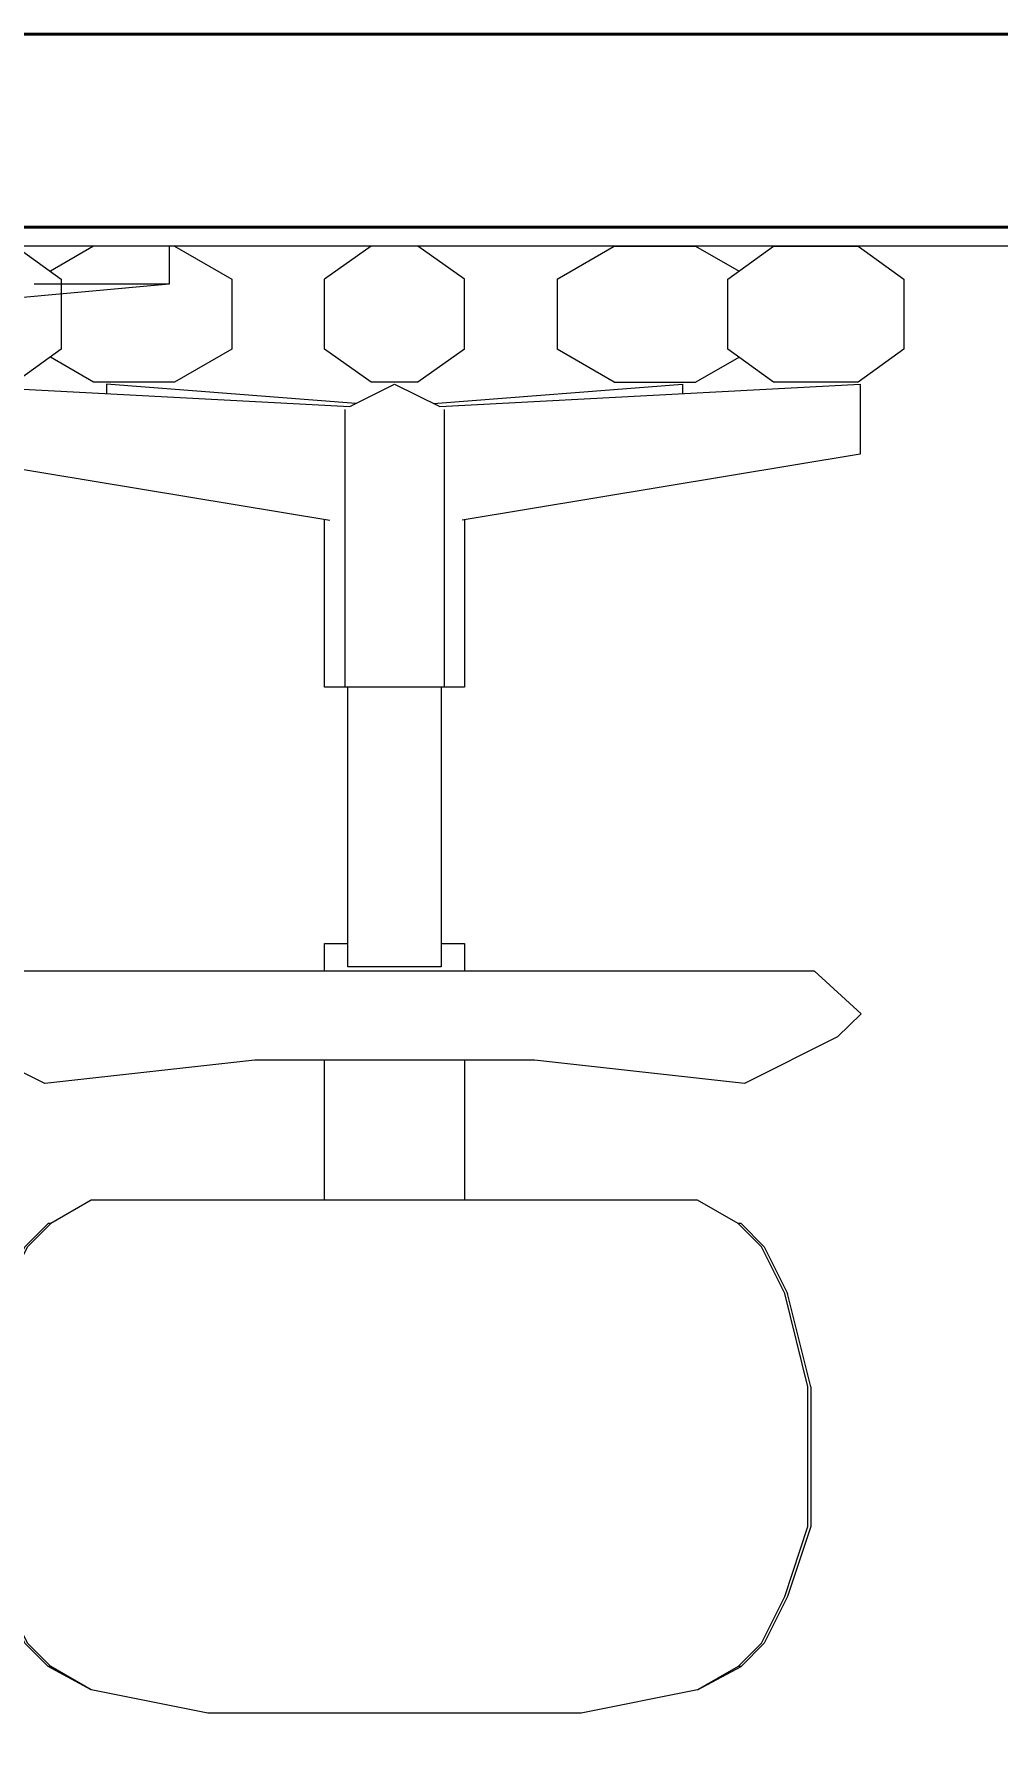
# Model space of a CAD drawing. Extents: x 65572 to 72871, y 30718 to 33858.
# Drawn here: x 66363.24 to 66388.22, y 30838.31 to 30882.55 of the extents above; entities that cross this region are included whole.
import ezdxf

# ---------------------------------------------------------------- set-up
doc = ezdxf.new("R2010")
doc.units = 0
doc.header["$LTSCALE"] = 0.5
doc.header["$MEASUREMENT"] = 0
doc.layers.get('0').update_dxf_attribs({"color": 20, "linetype": 'CONTINUOUS'})
doc.layers.get('DEFPOINTS').update_dxf_attribs({"linetype": 'CONTINUOUS', "lineweight": 5})
doc.layers.add('_KTI_CONTROL', color=7, linetype='CONTINUOUS')
for name, color, linetype, lineweight in [('Annotations', 40, 'CONTINUOUS', 5), ('Framing', 142, 'CONTINUOUS', 13), ('Layout', 154, 'CONTINUOUS', 5), ('Structure', 7, 'CONTINUOUS', 40)]:
    doc.layers.add(name, color=color, linetype=linetype, lineweight=lineweight)
doc.styles.get("Standard").update_dxf_attribs({"font": 'arial.ttf'})
doc.dimstyles.new('ARCH', dxfattribs={"dimscale": 96, "dimtxt": 0.0625, "dimasz": 0.0625, "dimexe": 0.04, "dimexo": 0.09375, "dimgap": 0.03125, "dimtad": 1, "dimdec": 0, "dimrnd": 0.0625, "dimzin": 3, "dimdsep": 46, "dimlunit": 4, "dimtxsty": 'Standard', "dimblk1": 'ARCHTICK', "dimblk2": 'ARCHTICK', "dimsah": 1, "dimcen": 0, "dimdle": 0.03125, "dimclrd": 256, "dimclre": 256, "dimclrt": 256, "dimazin": 0, "dimtfac": 1, "dimtdec": 0, "dimtmove": 2, "dimatfit": 3, "dimldrblk": 'OBLIQUE', "dimfxl": 0.3, "dimfxlon": 1, "dimfrac": 2, "dimarcsym": 0})

# ---------------------------------------------------------------- blocks, each defined once
blk = doc.blocks.new('_ArchTick')
at = {"const_width": 0.15}
blk.add_lwpolyline([(-0.5, -0.5), (0.5, 0.5)], dxfattribs=at)
blk = doc.blocks.new('*D32')
at = {"layer": 'Annotations', "lineweight": -2}
for p, q in [((66495.269, 30766.565), (66495.269, 30880.047)), ((66466.469, 30877.047), (66499.109, 30877.047)), ((66466.469, 30769.565), (66499.109, 30769.565))]:
    blk.add_line(p, q, dxfattribs=at)
at = {"layer": 'DEFPOINTS', "color": 0}
for p in [(66295.623, 30877.047), (66495.269, 30877.047), (66295.623, 30769.565)]:
    blk.add_point(p, dxfattribs=at)
at = {"layer": 'Annotations', "lineweight": -2, "xscale": 6, "yscale": 6, "zscale": 6}
for p, rotation in [((66495.269, 30877.047), 90), ((66495.269, 30769.565), 270)]:
    blk.add_blockref('_ArchTick', p, dxfattribs=dict(at, rotation=rotation))
at = {"layer": 'Annotations', "insert": (66501.332, 30823.306), "char_height": 6, "attachment_point": 5, "rotation": 270}
blk.add_mtext('9\'-0"', dxfattribs=at)
blk = doc.blocks.new('_Oblique')
at = {"lineweight": -2}
blk.add_line((-0.5, -0.5), (0.5, 0.5), dxfattribs=at)
blk = doc.blocks.new('12fstg01')
at = {"color": 0, "linetype": 'ByBlock'}
for p, q in [((-0.1651, 0.78624), (-0.10158, 0.79897)), ((-0.10158, 0.79897), (0.10158, 0.79897)), ((0.10158, 0.79897), (0.1651, 0.78624)), ((-0.1651, 0.78624), (-0.18876, 0.7736)), ((-0.1871, 0.7736), (-0.1651, 0.78624)), ((0.1651, 0.78624), (0.1871, 0.7736)), ((0.1651, 0.78624), (0.18862, 0.7736)), ((-0.20136, 0.76086), (-0.18876, 0.7736)), ((-0.1871, 0.7736), (-0.19983, 0.76086)), ((-0.18876, 0.7736), (-0.1871, 0.7736)), ((0.1871, 0.7736), (0.18862, 0.7736)), ((0.1871, 0.7736), (0.19983, 0.76086)), ((0.18862, 0.7736), (0.20136, 0.76086)), ((-0.21409, 0.73549), (-0.20136, 0.76086)), ((-0.19983, 0.76086), (-0.21257, 0.73549)), ((0.19983, 0.76086), (0.21243, 0.73549)), ((0.21409, 0.73549), (0.20136, 0.76086)), ((-0.22682, 0.69739), (-0.21409, 0.73549)), ((-0.21257, 0.73549), (-0.22516, 0.69739)), ((0.21243, 0.73549), (0.22516, 0.69739)), ((0.22682, 0.69739), (0.21409, 0.73549)), ((-0.22682, 0.62118), (-0.22682, 0.69739)), ((-0.22516, 0.69739), (-0.22516, 0.62118)), ((0.22516, 0.69739), (0.22516, 0.62118)), ((0.22682, 0.62118), (0.22682, 0.69739)), ((-0.22682, 0.62118), (-0.21409, 0.57035)), ((-0.22516, 0.62118), (-0.21257, 0.57035)), ((0.22516, 0.62118), (0.21243, 0.57035)), ((0.21409, 0.57035), (0.22682, 0.62118)), ((-0.20136, 0.54498), (-0.21409, 0.57035)), ((-0.21257, 0.57035), (-0.19983, 0.54498)), ((0.21243, 0.57035), (0.19983, 0.54498)), ((0.20136, 0.54498), (0.21409, 0.57035)), ((-0.20136, 0.54498), (-0.18876, 0.53225)), ((-0.19983, 0.54498), (-0.1871, 0.53225)), ((0.19983, 0.54498), (0.1871, 0.53225)), ((0.18862, 0.53225), (0.20136, 0.54498)), ((-0.18876, 0.53225), (-0.1871, 0.53225)), ((-0.1871, 0.53225), (-0.1651, 0.51961)), ((0.1651, 0.51961), (0.1871, 0.53225)), ((0.1871, 0.53225), (0.18862, 0.53225)), ((-0.1651, 0.51961), (0.1651, 0.51961)), ((-0.03806, 0.4434), (-0.03806, 0.51961)), ((0.03806, 0.51961), (0.03806, 0.4434)), ((-0.24135, 0.43067), (-0.19056, 0.45604)), ((-0.19056, 0.45604), (-0.07625, 0.4434)), ((0.07611, 0.4434), (0.19042, 0.45604)), ((0.19042, 0.45604), (0.24135, 0.43067)), ((-0.07625, 0.4434), (0.07611, 0.4434)), ((-0.25408, 0.41812), (-0.24135, 0.43067)), ((0.24135, 0.43067), (0.25394, 0.41812)), ((-0.22862, 0.39469), (-0.25408, 0.41812)), ((0.25394, 0.41812), (0.22862, 0.39469)), ((0.22862, 0.39469), (-0.22862, 0.39469)), ((-0.03806, 0.37983), (-0.03806, 0.39469)), ((-0.02546, 0.24015), (-0.02546, 0.39256)), ((-0.02546, 0.39256), (0.02533, 0.39256)), ((0.02533, 0.39256), (0.02533, 0.24015)), ((0.03806, 0.39469), (0.03806, 0.37983)), ((-0.02546, 0.37983), (-0.03806, 0.37983)), ((0.03806, 0.37983), (0.02533, 0.37983)), ((-0.03806, 0.24015), (0.03806, 0.24015)), ((-0.03806, 0.149), (-0.03806, 0.24015)), ((-0.02699, 0.08885), (-0.02699, 0.24015)), ((0.02699, 0.08885), (0.02699, 0.24015)), ((0.03806, 0.24015), (0.03806, 0.14891)), ((-0.25367, 0.1132), (-0.03681, 0.14918)), ((0.03515, 0.14937), (0.25367, 0.1132)), ((-0.25367, 0.0751), (-0.25367, 0.1132)), ((0.25367, 0.1132), (0.25367, 0.0751)), ((-0.02463, 0.08728), (-0.25367, 0.0751)), ((-0.02131, 0.08562), (-0.1568, 0.0751)), ((0, 0.0751), (-0.02463, 0.08728)), ((0.02436, 0.08728), (0, 0.0751)), ((0.02104, 0.08562), (0.1568, 0.0751)), ((0.25367, 0.0751), (0.02436, 0.08728)), ((-0.1568, 0.0751), (-0.1568, 0.08017)), ((0.1568, 0.0751), (0.1568, 0.08017)), ((-0.27747, 0.056), (-0.25256, 0.07399)), ((-0.25256, 0.07399), (-0.20648, 0.07399)), ((-0.20648, 0.07399), (-0.18157, 0.056)), ((-0.16399, 0.07399), (-0.18766, 0.06034)), ((-0.11971, 0.07399), (-0.16399, 0.07399)), ((-0.11971, 0.07399), (-0.08857, 0.056)), ((-0.03806, 0.056), (-0.01273, 0.07399)), ((-0.01273, 0.07399), (0.01273, 0.07399)), ((0.01273, 0.07399), (0.03806, 0.056)), ((0.08857, 0.056), (0.11971, 0.07399)), ((0.11971, 0.07399), (0.16399, 0.07399)), ((0.16399, 0.07399), (0.18738, 0.06034)), ((0.18143, 0.056), (0.20634, 0.07399)), ((0.20634, 0.07399), (0.25256, 0.07399)), ((0.25256, 0.07399), (0.27747, 0.056)), ((-0.27747, 0.0179), (-0.27747, 0.056)), ((-0.18157, 0.056), (-0.18157, 0.0179)), ((-0.08857, 0.0179), (-0.08857, 0.056)), ((-0.03806, 0.056), (-0.03806, 0.0179)), ((0.03806, 0.056), (0.03806, 0.0179)), ((0.08857, 0.0179), (0.08857, 0.056)), ((0.18143, 0.0179), (0.18143, 0.056)), ((0.27747, 0.0179), (0.27747, 0.056)), ((-0.25256, 0), (-0.27747, 0.0179)), ((-0.18157, 0.0179), (-0.20648, 0)), ((-0.16399, 0), (-0.18766, 0.01356)), ((-0.08857, 0.0179), (-0.11971, 0)), ((-0.03806, 0.0179), (-0.01273, 0)), ((0.01273, 0), (0.03806, 0.0179)), ((0.11971, 0), (0.08857, 0.0179)), ((0.16399, 0), (0.18738, 0.01347)), ((0.20634, 0), (0.18143, 0.0179)), ((0.25256, 0), (0.27747, 0.0179)), ((-0.20648, 0), (-0.25256, 0)), ((-0.11971, 0), (-0.16399, 0)), ((-0.01273, 0), (0.01273, 0)), ((0.11971, 0), (0.16399, 0)), ((0.25256, 0), (0.20634, 0))]:
    blk.add_line(p, q, dxfattribs=at)
at = {"layer": '_KTI_CONTROL'}
blk.add_polyline3d([(0, 0, 0), (0, 0, 0)], dxfattribs=at)
blk.add_polyline3d([(0, 0, 0), (0, 0, 0)], dxfattribs=at)

msp = doc.modelspace()

# ---------------------------------------------------------------- linework, layer by layer
at = {"layer": 'Framing'}
msp.add_line((66520.622504, 30877.046502), (65921.199345, 30877.046502), dxfattribs=at)
at = {"layer": 'Layout', "linetype": 'ByBlock'}
for p, q in [((66366.735535, 30877.046502), (66366.735535, 30876.064768)), ((66366.735535, 30876.064768), (66355.735481, 30875.064763))]:
    msp.add_line(p, q, dxfattribs=at)
at = {"layer": 'Layout', "linetype": 'ByBlock', "flags": 128}
msp.add_lwpolyline([(66366.735535, 30876.064768), (66366.734844, 30876.064768), (66366.734154, 30876.064768), (66366.733463, 30876.064768), (66366.732772, 30876.064768), (66366.732081, 30876.064768), (66366.73139, 30876.064768), (66366.730699, 30876.064768), (66366.730008, 30876.064768), (66366.729318, 30876.064768), (66366.728627, 30876.064768), (66366.727936, 30876.064768), (66366.727245, 30876.064768), (66366.726554, 30876.064768), (66366.725863, 30876.064768), (66366.725173, 30876.064768), (66366.724482, 30876.064768), (66366.723791, 30876.064768), (66366.7231, 30876.064768), (66366.722409, 30876.064768), (66366.721718, 30876.064768), (66366.721027, 30876.064768), (66366.720337, 30876.064768), (66366.719646, 30876.064768), (66366.718955, 30876.064768), (66366.718264, 30876.064768), (66366.717573, 30876.064768), (66366.716882, 30876.064768), (66366.716191, 30876.064768), (66366.715501, 30876.064768), (66366.71481, 30876.064768), (66366.714119, 30876.064768), (66366.713428, 30876.064768), (66366.712737, 30876.064768), (66366.712046, 30876.064768), (66366.711355, 30876.064768), (66366.710665, 30876.064768), (66366.709974, 30876.064768), (66366.709283, 30876.064768), (66366.708592, 30876.064768), (66366.707901, 30876.064768), (66366.70721, 30876.064768), (66366.706519, 30876.064768), (66366.705829, 30876.064768), (66366.705138, 30876.064768), (66366.704447, 30876.064768), (66366.703756, 30876.064768), (66366.703065, 30876.064768), (66366.702374, 30876.064768), (66366.701683, 30876.064768), (66366.700993, 30876.064768), (66366.700302, 30876.064768), (66366.699611, 30876.064768), (66366.69892, 30876.064768), (66366.698229, 30876.064768), (66366.697538, 30876.064768), (66366.696848, 30876.064768), (66366.696157, 30876.064768), (66366.695466, 30876.064768), (66366.694775, 30876.064768), (66366.694084, 30876.064768), (66366.693393, 30876.064768), (66366.692702, 30876.064768), (66366.692012, 30876.064768), (66366.691321, 30876.064768), (66366.69063, 30876.064768), (66366.689939, 30876.064768), (66366.689248, 30876.064768), (66366.688557, 30876.064768), (66366.687866, 30876.064768), (66366.687176, 30876.064768), (66366.686485, 30876.064768), (66366.685794, 30876.064768), (66366.685103, 30876.064768), (66366.684412, 30876.064768), (66366.683721, 30876.064768), (66366.68303, 30876.064768), (66366.68234, 30876.064768), (66366.681649, 30876.064768), (66366.680958, 30876.064768), (66366.680267, 30876.064768), (66366.679576, 30876.064768), (66366.678885, 30876.064768), (66366.678194, 30876.064768), (66366.677504, 30876.064768), (66366.676813, 30876.064768), (66366.676122, 30876.064768), (66366.675431, 30876.064768), (66366.67474, 30876.064768), (66366.674049, 30876.064768), (66366.673359, 30876.064768), (66366.672668, 30876.064768), (66366.671977, 30876.064768), (66366.671286, 30876.064768), (66366.670595, 30876.064768), (66366.669904, 30876.064768), (66366.669213, 30876.064768), (66366.668523, 30876.064768), (66366.667832, 30876.064768), (66366.667141, 30876.064768), (66366.66645, 30876.064768), (66366.665759, 30876.064768), (66366.665068, 30876.064768), (66366.664377, 30876.064768), (66366.663687, 30876.064768), (66366.662996, 30876.064768), (66366.662305, 30876.064768), (66366.661614, 30876.064768), (66366.660923, 30876.064768), (66366.660232, 30876.064768), (66366.659541, 30876.064768), (66366.658851, 30876.064768), (66366.65816, 30876.064768), (66366.657469, 30876.064768), (66366.656778, 30876.064768), (66366.656087, 30876.064768), (66366.655396, 30876.064768), (66366.654705, 30876.064768), (66366.654015, 30876.064768), (66366.653324, 30876.064768), (66366.652633, 30876.064768), (66366.651942, 30876.064768), (66366.651251, 30876.064768), (66366.65056, 30876.064768), (66366.64987, 30876.064768), (66366.649179, 30876.064768), (66366.648488, 30876.064768), (66366.647797, 30876.064768), (66366.647106, 30876.064768), (66366.646415, 30876.064768), (66366.645724, 30876.064768), (66366.645034, 30876.064768), (66366.644343, 30876.064768), (66366.643652, 30876.064768), (66366.642961, 30876.064768), (66366.64227, 30876.064768), (66366.641579, 30876.064768), (66366.640888, 30876.064768), (66366.640198, 30876.064768), (66366.639507, 30876.064768), (66366.638816, 30876.064768), (66366.638125, 30876.064768), (66366.637434, 30876.064768), (66366.636743, 30876.064768), (66366.636052, 30876.064768), (66366.635362, 30876.064768), (66366.634671, 30876.064768), (66366.63398, 30876.064768), (66366.633289, 30876.064768), (66366.632598, 30876.064768), (66366.631907, 30876.064768), (66366.631216, 30876.064768), (66366.630526, 30876.064768), (66366.629835, 30876.064768), (66366.629144, 30876.064768), (66366.628453, 30876.064768), (66366.627762, 30876.064768), (66366.627071, 30876.064768), (66366.626381, 30876.064768), (66366.62569, 30876.064768), (66366.624999, 30876.064768), (66366.624308, 30876.064768), (66366.623617, 30876.064768), (66366.622926, 30876.064768), (66366.622235, 30876.064768), (66366.621545, 30876.064768), (66366.620854, 30876.064768), (66366.620163, 30876.064768), (66366.619472, 30876.064768), (66366.618781, 30876.064768), (66366.61809, 30876.064768), (66366.617399, 30876.064768), (66366.616709, 30876.064768), (66366.616018, 30876.064768), (66366.615327, 30876.064768), (66366.614636, 30876.064768), (66366.613945, 30876.064768), (66366.613254, 30876.064768), (66366.612563, 30876.064768), (66366.611873, 30876.064768), (66366.611182, 30876.064768), (66366.610491, 30876.064768), (66366.6098, 30876.064768), (66366.609109, 30876.064768), (66366.608418, 30876.064768), (66366.607727, 30876.064768), (66366.607037, 30876.064768), (66366.606346, 30876.064768), (66366.605655, 30876.064768), (66366.604964, 30876.064768), (66366.604273, 30876.064768), (66366.603582, 30876.064768), (66366.602892, 30876.064768), (66366.602201, 30876.064768), (66366.60151, 30876.064768), (66366.600819, 30876.064768), (66366.600128, 30876.064768), (66366.599437, 30876.064768), (66366.598746, 30876.064768), (66366.598056, 30876.064768), (66366.597365, 30876.064768), (66366.596674, 30876.064768), (66366.595983, 30876.064768), (66366.595292, 30876.064768), (66366.594601, 30876.064768), (66366.59391, 30876.064768), (66366.59322, 30876.064768), (66366.592529, 30876.064768), (66366.591838, 30876.064768), (66366.591147, 30876.064768), (66366.590456, 30876.064768), (66366.589765, 30876.064768), (66366.589074, 30876.064768), (66366.588384, 30876.064768), (66366.587693, 30876.064768), (66366.587002, 30876.064768), (66366.586311, 30876.064768), (66366.58562, 30876.064768), (66366.584929, 30876.064768), (66366.584238, 30876.064768), (66366.583548, 30876.064768), (66366.582857, 30876.064768), (66366.582166, 30876.064768), (66366.581475, 30876.064768), (66366.580784, 30876.064768), (66366.580093, 30876.064768), (66366.579402, 30876.064768), (66366.578712, 30876.064768), (66366.578021, 30876.064768), (66366.57733, 30876.064768), (66366.576639, 30876.064768), (66366.575948, 30876.064768), (66366.575257, 30876.064768), (66366.574567, 30876.064768), (66366.573876, 30876.064768), (66366.573185, 30876.064768), (66366.572494, 30876.064768), (66366.571803, 30876.064768), (66366.571112, 30876.064768), (66366.570421, 30876.064768), (66366.569731, 30876.064768), (66366.56904, 30876.064768), (66366.568349, 30876.064768), (66366.567658, 30876.064768), (66366.566967, 30876.064768), (66366.566276, 30876.064768), (66366.565585, 30876.064768), (66366.564895, 30876.064768), (66366.564204, 30876.064768), (66366.563513, 30876.064768), (66366.562822, 30876.064768), (66366.562131, 30876.064768), (66366.56144, 30876.064768), (66366.560749, 30876.064768), (66366.560059, 30876.064768), (66366.559368, 30876.064768), (66366.558677, 30876.064768), (66366.557986, 30876.064768), (66366.557295, 30876.064768), (66366.556604, 30876.064768), (66366.555913, 30876.064768), (66366.555223, 30876.064768), (66366.554532, 30876.064768), (66366.553841, 30876.064768), (66366.55315, 30876.064768), (66366.552459, 30876.064768), (66366.551768, 30876.064768), (66366.551078, 30876.064768), (66366.550387, 30876.064768), (66366.549696, 30876.064768), (66366.549005, 30876.064768), (66366.548314, 30876.064768), (66366.547623, 30876.064768), (66366.546932, 30876.064768), (66366.546242, 30876.064768), (66366.545551, 30876.064768), (66366.54486, 30876.064768), (66366.544169, 30876.064768), (66366.543478, 30876.064768), (66366.542787, 30876.064768), (66366.542096, 30876.064768), (66366.541406, 30876.064768), (66366.540715, 30876.064768), (66366.540024, 30876.064768), (66366.539333, 30876.064768), (66366.538642, 30876.064768), (66366.537951, 30876.064768), (66366.53726, 30876.064768), (66366.53657, 30876.064768), (66366.535879, 30876.064768), (66366.535188, 30876.064768), (66366.534497, 30876.064768), (66366.533806, 30876.064768), (66366.533115, 30876.064768), (66366.532424, 30876.064768), (66366.531734, 30876.064768), (66366.531043, 30876.064768), (66366.530352, 30876.064768), (66366.529661, 30876.064768), (66366.52897, 30876.064768), (66366.528279, 30876.064768), (66366.527589, 30876.064768), (66366.526898, 30876.064768), (66366.526207, 30876.064768), (66366.525516, 30876.064768), (66366.524825, 30876.064768), (66366.524134, 30876.064768), (66366.523443, 30876.064768), (66366.522753, 30876.064768), (66366.522062, 30876.064768), (66366.521371, 30876.064768), (66366.52068, 30876.064768), (66366.519989, 30876.064768), (66366.519298, 30876.064768), (66366.518607, 30876.064768), (66366.517917, 30876.064768), (66366.517226, 30876.064768), (66366.516535, 30876.064768), (66366.515844, 30876.064768), (66366.515153, 30876.064768), (66366.514462, 30876.064768), (66366.513771, 30876.064768), (66366.513081, 30876.064768), (66366.51239, 30876.064768), (66366.511699, 30876.064768), (66366.511008, 30876.064768), (66366.510317, 30876.064768), (66366.509626, 30876.064768), (66366.508935, 30876.064768), (66366.508245, 30876.064768), (66366.507554, 30876.064768), (66366.506863, 30876.064768), (66366.506172, 30876.064768), (66366.505481, 30876.064768), (66366.50479, 30876.064768), (66366.5041, 30876.064768), (66366.503409, 30876.064768), (66366.502718, 30876.064768), (66366.502027, 30876.064768), (66366.501336, 30876.064768), (66366.500645, 30876.064768), (66366.499954, 30876.064768), (66366.499264, 30876.064768), (66366.498573, 30876.064768), (66366.497882, 30876.064768), (66366.497191, 30876.064768), (66366.4965, 30876.064768), (66366.495809, 30876.064768), (66366.495118, 30876.064768), (66366.494428, 30876.064768), (66366.493737, 30876.064768), (66366.493046, 30876.064768), (66366.492355, 30876.064768), (66366.491664, 30876.064768), (66366.490973, 30876.064768), (66366.490282, 30876.064768), (66366.489592, 30876.064768), (66366.488901, 30876.064768), (66366.48821, 30876.064768), (66366.487519, 30876.064768), (66366.486828, 30876.064768), (66366.486137, 30876.064768), (66366.485446, 30876.064768), (66366.484756, 30876.064768), (66366.484065, 30876.064768), (66366.483374, 30876.064768), (66366.482683, 30876.064768), (66366.481992, 30876.064768), (66366.481301, 30876.064768), (66366.48061, 30876.064768), (66366.47992, 30876.064768), (66366.479229, 30876.064768), (66366.478538, 30876.064768), (66366.477847, 30876.064768), (66366.477156, 30876.064768), (66366.476465, 30876.064768), (66366.475775, 30876.064768), (66366.475084, 30876.064768), (66366.474393, 30876.064768), (66366.473702, 30876.064768), (66366.473011, 30876.064768), (66366.47232, 30876.064768), (66366.471629, 30876.064768), (66366.470939, 30876.064768), (66366.470248, 30876.064768), (66366.469557, 30876.064768), (66366.468866, 30876.064768), (66366.468175, 30876.064768), (66366.467484, 30876.064768), (66366.466793, 30876.064768), (66366.466103, 30876.064768), (66366.465412, 30876.064768), (66366.464721, 30876.064768), (66366.46403, 30876.064768), (66366.463339, 30876.064768), (66366.462648, 30876.064768), (66366.461957, 30876.064768), (66366.461267, 30876.064768), (66366.460576, 30876.064768), (66366.459885, 30876.064768), (66366.459194, 30876.064768), (66366.458503, 30876.064768), (66366.457812, 30876.064768), (66366.457121, 30876.064768), (66366.456431, 30876.064768), (66366.45574, 30876.064768), (66366.455049, 30876.064768), (66366.454358, 30876.064768), (66366.453667, 30876.064768), (66366.452976, 30876.064768), (66366.452286, 30876.064768), (66366.451595, 30876.064768), (66366.450904, 30876.064768), (66366.450213, 30876.064768), (66366.449522, 30876.064768), (66366.448831, 30876.064768), (66366.44814, 30876.064768), (66366.44745, 30876.064768), (66366.446759, 30876.064768), (66366.446068, 30876.064768), (66366.445377, 30876.064768), (66366.444686, 30876.064768), (66366.443995, 30876.064768), (66366.443304, 30876.064768), (66366.442614, 30876.064768), (66366.441923, 30876.064768), (66366.441232, 30876.064768), (66366.440541, 30876.064768), (66366.43985, 30876.064768), (66366.439159, 30876.064768), (66366.438468, 30876.064768), (66366.437778, 30876.064768), (66366.437087, 30876.064768), (66366.436396, 30876.064768), (66366.435705, 30876.064768), (66366.435014, 30876.064768), (66366.43365, 30876.064768), (66366.431612, 30876.064768), (66366.429574, 30876.064768), (66366.427536, 30876.064768), (66366.425498, 30876.064768), (66366.42346, 30876.064768), (66366.421422, 30876.064768), (66366.419384, 30876.064768), (66366.417346, 30876.064768), (66366.415309, 30876.064768), (66366.413271, 30876.064768), (66366.411233, 30876.064768), (66366.409195, 30876.064768), (66366.407157, 30876.064768), (66366.405119, 30876.064768), (66366.403081, 30876.064768), (66366.401043, 30876.064768), (66366.399005, 30876.064768), (66366.396967, 30876.064768), (66366.394929, 30876.064768), (66366.392891, 30876.064768), (66366.390854, 30876.064768), (66366.388816, 30876.064768), (66366.386778, 30876.064768), (66366.38474, 30876.064768), (66366.382702, 30876.064768), (66366.380664, 30876.064768), (66366.378626, 30876.064768), (66366.376588, 30876.064768), (66366.37455, 30876.064768), (66366.372512, 30876.064768), (66366.370474, 30876.064768), (66366.368436, 30876.064768), (66366.366399, 30876.064768), (66366.364361, 30876.064768), (66366.362323, 30876.064768), (66366.360285, 30876.064768), (66366.358247, 30876.064768), (66366.356209, 30876.064768), (66366.354171, 30876.064768), (66366.352133, 30876.064768), (66366.350095, 30876.064768), (66366.348057, 30876.064768), (66366.346019, 30876.064768), (66366.343981, 30876.064768), (66366.341944, 30876.064768), (66366.339906, 30876.064768), (66366.337868, 30876.064768), (66366.33583, 30876.064768), (66366.333792, 30876.064768), (66366.331754, 30876.064768), (66366.329716, 30876.064768), (66366.327678, 30876.064768), (66366.32564, 30876.064768), (66366.323602, 30876.064768), (66366.321564, 30876.064768), (66366.319526, 30876.064768), (66366.317489, 30876.064768), (66366.315451, 30876.064768), (66366.313413, 30876.064768), (66366.311375, 30876.064768), (66366.309337, 30876.064768), (66366.307299, 30876.064768), (66366.305261, 30876.064768), (66366.303223, 30876.064768), (66366.301185, 30876.064768), (66366.299147, 30876.064768), (66366.297109, 30876.064768), (66366.295071, 30876.064768), (66366.293034, 30876.064768), (66366.290996, 30876.064768), (66366.288958, 30876.064768), (66366.28692, 30876.064768), (66366.284882, 30876.064768), (66366.282844, 30876.064768), (66366.280806, 30876.064768), (66366.278768, 30876.064768), (66366.27673, 30876.064768), (66366.274692, 30876.064768), (66366.272654, 30876.064768), (66366.270616, 30876.064768), (66366.268579, 30876.064768), (66366.266541, 30876.064768), (66366.264503, 30876.064768), (66366.262465, 30876.064768), (66366.260427, 30876.064768), (66366.258389, 30876.064768), (66366.256351, 30876.064768), (66366.254313, 30876.064768), (66366.252275, 30876.064768), (66366.250237, 30876.064768), (66366.248199, 30876.064768), (66366.246161, 30876.064768), (66366.244124, 30876.064768), (66366.242086, 30876.064768), (66366.240048, 30876.064768), (66366.23801, 30876.064768), (66366.235972, 30876.064768), (66366.233934, 30876.064768), (66366.231896, 30876.064768), (66366.229858, 30876.064768), (66366.22782, 30876.064768), (66366.225782, 30876.064768), (66366.223744, 30876.064768), (66366.221706, 30876.064768), (66366.219669, 30876.064768), (66366.217631, 30876.064768), (66366.215593, 30876.064768), (66366.213555, 30876.064768), (66366.211517, 30876.064768), (66366.209479, 30876.064768), (66366.207441, 30876.064768), (66366.205403, 30876.064768), (66366.203365, 30876.064768), (66366.201327, 30876.064768), (66366.199289, 30876.064768), (66366.197251, 30876.064768), (66366.195214, 30876.064768), (66366.193176, 30876.064768), (66366.191138, 30876.064768), (66366.1891, 30876.064768), (66366.187062, 30876.064768), (66366.185024, 30876.064768), (66366.182986, 30876.064768), (66366.180948, 30876.064768), (66366.17891, 30876.064768), (66366.176872, 30876.064768), (66366.174834, 30876.064768), (66366.172796, 30876.064768), (66366.170759, 30876.064768), (66366.168721, 30876.064768), (66366.166683, 30876.064768), (66366.164645, 30876.064768), (66366.162607, 30876.064768), (66366.160569, 30876.064768), (66366.158531, 30876.064768), (66366.156493, 30876.064768), (66366.154455, 30876.064768), (66366.152417, 30876.064768), (66366.150379, 30876.064768), (66366.148341, 30876.064768), (66366.146304, 30876.064768), (66366.144266, 30876.064768), (66366.142228, 30876.064768), (66366.14019, 30876.064768), (66366.138152, 30876.064768), (66366.136114, 30876.064768), (66366.134076, 30876.064768), (66366.132038, 30876.064768), (66366.13, 30876.064768), (66366.127962, 30876.064768), (66366.125924, 30876.064768), (66366.123886, 30876.064768), (66366.121848, 30876.064768), (66366.119811, 30876.064768), (66366.117773, 30876.064768), (66366.115735, 30876.064768), (66366.113697, 30876.064768), (66366.111659, 30876.064768), (66366.109621, 30876.064768), (66366.107583, 30876.064768), (66366.105545, 30876.064768), (66366.103507, 30876.064768), (66366.101469, 30876.064768), (66366.099431, 30876.064768), (66366.097393, 30876.064768), (66366.095356, 30876.064768), (66366.093318, 30876.064768), (66366.09128, 30876.064768), (66366.089242, 30876.064768), (66366.087204, 30876.064768), (66366.085166, 30876.064768), (66366.083128, 30876.064768), (66366.08109, 30876.064768), (66366.079052, 30876.064768), (66366.077014, 30876.064768), (66366.074976, 30876.064768), (66366.072938, 30876.064768), (66366.070901, 30876.064768), (66366.068863, 30876.064768), (66366.066825, 30876.064768), (66366.064787, 30876.064768), (66366.062749, 30876.064768), (66366.060711, 30876.064768), (66366.058673, 30876.064768), (66366.056635, 30876.064768), (66366.054597, 30876.064768), (66366.052559, 30876.064768), (66366.050521, 30876.064768), (66366.048483, 30876.064768), (66366.046446, 30876.064768), (66366.044408, 30876.064768), (66366.04237, 30876.064768), (66366.040332, 30876.064768), (66366.038294, 30876.064768), (66366.036256, 30876.064768), (66366.034218, 30876.064768), (66366.03218, 30876.064768), (66366.030142, 30876.064768), (66366.028104, 30876.064768), (66366.026066, 30876.064768), (66366.024028, 30876.064768), (66366.021991, 30876.064768), (66366.019953, 30876.064768), (66366.017915, 30876.064768), (66366.015877, 30876.064768), (66366.013839, 30876.064768), (66366.011801, 30876.064768), (66366.009763, 30876.064768), (66366.007725, 30876.064768), (66366.005687, 30876.064768), (66366.003649, 30876.064768), (66366.001611, 30876.064768), (66365.999573, 30876.064768), (66365.997536, 30876.064768), (66365.995498, 30876.064768), (66365.99346, 30876.064768), (66365.991422, 30876.064768), (66365.989384, 30876.064768), (66365.987346, 30876.064768), (66365.985308, 30876.064768), (66365.98327, 30876.064768), (66365.981232, 30876.064768), (66365.979194, 30876.064768), (66365.977156, 30876.064768), (66365.975118, 30876.064768), (66365.973081, 30876.064768), (66365.971043, 30876.064768), (66365.969005, 30876.064768), (66365.966967, 30876.064768), (66365.964929, 30876.064768), (66365.962891, 30876.064768), (66365.960853, 30876.064768), (66365.958815, 30876.064768), (66365.956777, 30876.064768), (66365.954739, 30876.064768), (66365.952701, 30876.064768), (66365.950663, 30876.064768), (66365.948626, 30876.064768), (66365.946588, 30876.064768), (66365.94455, 30876.064768), (66365.942512, 30876.064768), (66365.940474, 30876.064768), (66365.938436, 30876.064768), (66365.936398, 30876.064768), (66365.93436, 30876.064768), (66365.932322, 30876.064768), (66365.930284, 30876.064768), (66365.928246, 30876.064768), (66365.926208, 30876.064768), (66365.924171, 30876.064768), (66365.922133, 30876.064768), (66365.920095, 30876.064768), (66365.918057, 30876.064768), (66365.916019, 30876.064768), (66365.913981, 30876.064768), (66365.911943, 30876.064768), (66365.909905, 30876.064768), (66365.907867, 30876.064768), (66365.905829, 30876.064768), (66365.903791, 30876.064768), (66365.901753, 30876.064768), (66365.899716, 30876.064768), (66365.897678, 30876.064768), (66365.89564, 30876.064768), (66365.893602, 30876.064768), (66365.891564, 30876.064768), (66365.889526, 30876.064768), (66365.887488, 30876.064768), (66365.88545, 30876.064768), (66365.883412, 30876.064768), (66365.881374, 30876.064768), (66365.879336, 30876.064768), (66365.877298, 30876.064768), (66365.875261, 30876.064768), (66365.873223, 30876.064768), (66365.871185, 30876.064768), (66365.869147, 30876.064768), (66365.867109, 30876.064768), (66365.865071, 30876.064768), (66365.863033, 30876.064768), (66365.860995, 30876.064768), (66365.858957, 30876.064768), (66365.856919, 30876.064768), (66365.854881, 30876.064768), (66365.852843, 30876.064768), (66365.850806, 30876.064768), (66365.848768, 30876.064768), (66365.84673, 30876.064768), (66365.844692, 30876.064768), (66365.842654, 30876.064768), (66365.840616, 30876.064768), (66365.838578, 30876.064768), (66365.83654, 30876.064768), (66365.834502, 30876.064768), (66365.832464, 30876.064768), (66365.830426, 30876.064768), (66365.828388, 30876.064768), (66365.826351, 30876.064768), (66365.824313, 30876.064768), (66365.822275, 30876.064768), (66365.820237, 30876.064768), (66365.818199, 30876.064768), (66365.816161, 30876.064768), (66365.814123, 30876.064768), (66365.812085, 30876.064768), (66365.810047, 30876.064768), (66365.808009, 30876.064768), (66365.805971, 30876.064768), (66365.803933, 30876.064768), (66365.801896, 30876.064768), (66365.799858, 30876.064768), (66365.79782, 30876.064768), (66365.795782, 30876.064768), (66365.793744, 30876.064768), (66365.791706, 30876.064768), (66365.789668, 30876.064768), (66365.78763, 30876.064768), (66365.785592, 30876.064768), (66365.783554, 30876.064768), (66365.781516, 30876.064768), (66365.779478, 30876.064768), (66365.777441, 30876.064768), (66365.775403, 30876.064768), (66365.773365, 30876.064768), (66365.771327, 30876.064768), (66365.769289, 30876.064768), (66365.767251, 30876.064768), (66365.765213, 30876.064768), (66365.763175, 30876.064768), (66365.761137, 30876.064768), (66365.759099, 30876.064768), (66365.757061, 30876.064768), (66365.755023, 30876.064768), (66365.752986, 30876.064768), (66365.750948, 30876.064768), (66365.74891, 30876.064768), (66365.746872, 30876.064768), (66365.744834, 30876.064768), (66365.742796, 30876.064768), (66365.740758, 30876.064768), (66365.73872, 30876.064768), (66365.736682, 30876.064768), (66365.734644, 30876.064768), (66365.732606, 30876.064768), (66365.730568, 30876.064768), (66365.728531, 30876.064768), (66365.726493, 30876.064768), (66365.724455, 30876.064768), (66365.722417, 30876.064768), (66365.720379, 30876.064768), (66365.718341, 30876.064768), (66365.716303, 30876.064768), (66365.714265, 30876.064768), (66365.712227, 30876.064768), (66365.710189, 30876.064768), (66365.708151, 30876.064768), (66365.706113, 30876.064768), (66365.704075, 30876.064768), (66365.702038, 30876.064768), (66365.7, 30876.064768), (66365.697962, 30876.064768), (66365.695924, 30876.064768), (66365.693886, 30876.064768), (66365.691848, 30876.064768), (66365.68981, 30876.064768), (66365.687772, 30876.064768), (66365.685734, 30876.064768), (66365.683696, 30876.064768), (66365.681658, 30876.064768), (66365.67962, 30876.064768), (66365.677583, 30876.064768), (66365.675545, 30876.064768), (66365.673507, 30876.064768), (66365.671469, 30876.064768), (66365.669431, 30876.064768), (66365.667393, 30876.064768), (66365.665355, 30876.064768), (66365.663317, 30876.064768), (66365.661279, 30876.064768), (66365.659241, 30876.064768), (66365.657203, 30876.064768), (66365.655165, 30876.064768), (66365.653128, 30876.064768), (66365.65109, 30876.064768), (66365.649052, 30876.064768), (66365.647014, 30876.064768), (66365.644976, 30876.064768), (66365.642938, 30876.064768), (66365.6409, 30876.064768), (66365.638862, 30876.064768), (66365.636824, 30876.064768), (66365.634786, 30876.064768), (66365.632748, 30876.064768), (66365.63071, 30876.064768), (66365.628673, 30876.064768), (66365.626635, 30876.064768), (66365.624597, 30876.064768), (66365.622559, 30876.064768), (66365.620521, 30876.064768), (66365.618483, 30876.064768), (66365.616445, 30876.064768), (66365.614407, 30876.064768), (66365.612369, 30876.064768), (66365.610331, 30876.064768), (66365.608293, 30876.064768), (66365.606255, 30876.064768), (66365.604218, 30876.064768), (66365.60218, 30876.064768), (66365.600142, 30876.064768), (66365.598104, 30876.064768), (66365.596066, 30876.064768), (66365.594028, 30876.064768), (66365.59199, 30876.064768), (66365.589952, 30876.064768), (66365.587914, 30876.064768), (66365.585876, 30876.064768), (66365.583838, 30876.064768), (66365.5818, 30876.064768), (66365.579763, 30876.064768), (66365.577725, 30876.064768), (66365.575687, 30876.064768), (66365.573649, 30876.064768), (66365.571611, 30876.064768), (66365.569573, 30876.064768), (66365.567535, 30876.064768), (66365.565497, 30876.064768), (66365.563459, 30876.064768), (66365.561421, 30876.064768), (66365.559383, 30876.064768), (66365.557345, 30876.064768), (66365.555308, 30876.064768), (66365.55327, 30876.064768), (66365.551232, 30876.064768), (66365.549194, 30876.064768), (66365.547156, 30876.064768), (66365.543873, 30876.064768), (66365.54059, 30876.064768), (66365.537308, 30876.064768), (66365.534025, 30876.064768), (66365.530742, 30876.064768), (66365.527459, 30876.064768), (66365.524176, 30876.064768), (66365.520894, 30876.064768), (66365.517611, 30876.064768), (66365.514328, 30876.064768), (66365.511045, 30876.064768), (66365.507762, 30876.064768), (66365.50448, 30876.064768), (66365.501197, 30876.064768), (66365.497914, 30876.064768), (66365.494631, 30876.064768), (66365.491348, 30876.064768), (66365.488066, 30876.064768), (66365.484783, 30876.064768), (66365.4815, 30876.064768), (66365.478217, 30876.064768), (66365.474934, 30876.064768), (66365.471652, 30876.064768), (66365.468369, 30876.064768), (66365.465086, 30876.064768), (66365.461803, 30876.064768), (66365.458521, 30876.064768), (66365.455238, 30876.064768), (66365.451955, 30876.064768), (66365.448672, 30876.064768), (66365.445389, 30876.064768), (66365.442107, 30876.064768), (66365.438824, 30876.064768), (66365.435541, 30876.064768), (66365.432258, 30876.064768), (66365.428975, 30876.064768), (66365.425693, 30876.064768), (66365.42241, 30876.064768), (66365.419127, 30876.064768), (66365.415844, 30876.064768), (66365.412561, 30876.064768), (66365.409279, 30876.064768), (66365.405996, 30876.064768), (66365.402713, 30876.064768), (66365.39943, 30876.064768), (66365.396147, 30876.064768), (66365.392865, 30876.064768), (66365.389582, 30876.064768), (66365.386299, 30876.064768), (66365.383016, 30876.064768), (66365.379734, 30876.064768), (66365.376451, 30876.064768), (66365.373168, 30876.064768), (66365.369885, 30876.064768), (66365.366602, 30876.064768), (66365.36332, 30876.064768), (66365.360037, 30876.064768), (66365.356754, 30876.064768), (66365.353471, 30876.064768), (66365.350188, 30876.064768), (66365.346906, 30876.064768), (66365.343623, 30876.064768), (66365.34034, 30876.064768), (66365.337057, 30876.064768), (66365.333774, 30876.064768), (66365.330492, 30876.064768), (66365.327209, 30876.064768), (66365.323926, 30876.064768), (66365.320643, 30876.064768), (66365.31736, 30876.064768), (66365.314078, 30876.064768), (66365.310795, 30876.064768), (66365.307512, 30876.064768), (66365.304229, 30876.064768), (66365.300947, 30876.064768), (66365.297664, 30876.064768), (66365.294381, 30876.064768), (66365.291098, 30876.064768), (66365.287815, 30876.064768), (66365.284533, 30876.064768), (66365.28125, 30876.064768), (66365.277967, 30876.064768), (66365.274684, 30876.064768), (66365.271401, 30876.064768), (66365.268119, 30876.064768), (66365.264836, 30876.064768), (66365.261553, 30876.064768), (66365.25827, 30876.064768), (66365.254987, 30876.064768), (66365.251705, 30876.064768), (66365.248422, 30876.064768), (66365.245139, 30876.064768), (66365.241856, 30876.064768), (66365.238573, 30876.064768), (66365.235291, 30876.064768), (66365.232008, 30876.064768), (66365.228725, 30876.064768), (66365.225442, 30876.064768), (66365.22216, 30876.064768), (66365.218877, 30876.064768), (66365.215594, 30876.064768), (66365.212311, 30876.064768), (66365.209028, 30876.064768), (66365.205746, 30876.064768), (66365.202463, 30876.064768), (66365.19918, 30876.064768), (66365.195897, 30876.064768), (66365.192614, 30876.064768), (66365.189332, 30876.064768), (66365.186049, 30876.064768), (66365.182766, 30876.064768), (66365.179483, 30876.064768), (66365.1762, 30876.064768), (66365.172918, 30876.064768), (66365.169635, 30876.064768), (66365.166352, 30876.064768), (66365.163069, 30876.064768), (66365.159786, 30876.064768), (66365.156504, 30876.064768), (66365.153221, 30876.064768), (66365.149938, 30876.064768), (66365.146655, 30876.064768), (66365.143373, 30876.064768), (66365.14009, 30876.064768), (66365.136807, 30876.064768), (66365.133524, 30876.064768), (66365.130241, 30876.064768), (66365.126959, 30876.064768), (66365.123676, 30876.064768), (66365.120393, 30876.064768), (66365.11711, 30876.064768), (66365.113827, 30876.064768), (66365.110545, 30876.064768), (66365.107262, 30876.064768), (66365.103979, 30876.064768), (66365.100696, 30876.064768), (66365.097413, 30876.064768), (66365.094131, 30876.064768), (66365.090848, 30876.064768), (66365.087565, 30876.064768), (66365.084282, 30876.064768), (66365.081, 30876.064768), (66365.077717, 30876.064768), (66365.074434, 30876.064768), (66365.071151, 30876.064768), (66365.067868, 30876.064768), (66365.064586, 30876.064768), (66365.061303, 30876.064768), (66365.05802, 30876.064768), (66365.054737, 30876.064768), (66365.051454, 30876.064768), (66365.048172, 30876.064768), (66365.044889, 30876.064768), (66365.041606, 30876.064768), (66365.038323, 30876.064768), (66365.03504, 30876.064768), (66365.031758, 30876.064768), (66365.028475, 30876.064768), (66365.025192, 30876.064768), (66365.021909, 30876.064768), (66365.018626, 30876.064768), (66365.015344, 30876.064768), (66365.012061, 30876.064768), (66365.008778, 30876.064768), (66365.005495, 30876.064768), (66365.002213, 30876.064768), (66364.99893, 30876.064768), (66364.995647, 30876.064768), (66364.992364, 30876.064768), (66364.989081, 30876.064768), (66364.985799, 30876.064768), (66364.982516, 30876.064768), (66364.979233, 30876.064768), (66364.97595, 30876.064768), (66364.972667, 30876.064768), (66364.969385, 30876.064768), (66364.966102, 30876.064768), (66364.962819, 30876.064768), (66364.959536, 30876.064768), (66364.956253, 30876.064768), (66364.952971, 30876.064768), (66364.949688, 30876.064768), (66364.946405, 30876.064768), (66364.943122, 30876.064768), (66364.939839, 30876.064768), (66364.936557, 30876.064768), (66364.933274, 30876.064768), (66364.929991, 30876.064768), (66364.926708, 30876.064768), (66364.923426, 30876.064768), (66364.920143, 30876.064768), (66364.91686, 30876.064768), (66364.913577, 30876.064768), (66364.910294, 30876.064768), (66364.907012, 30876.064768), (66364.903729, 30876.064768), (66364.900446, 30876.064768), (66364.897163, 30876.064768), (66364.89388, 30876.064768), (66364.890598, 30876.064768), (66364.887315, 30876.064768), (66364.884032, 30876.064768), (66364.880749, 30876.064768), (66364.877466, 30876.064768), (66364.874184, 30876.064768), (66364.870901, 30876.064768), (66364.867618, 30876.064768), (66364.864335, 30876.064768), (66364.861052, 30876.064768), (66364.85777, 30876.064768), (66364.854487, 30876.064768), (66364.851204, 30876.064768), (66364.847921, 30876.064768), (66364.844639, 30876.064768), (66364.841356, 30876.064768), (66364.838073, 30876.064768), (66364.83479, 30876.064768), (66364.831507, 30876.064768), (66364.828225, 30876.064768), (66364.824942, 30876.064768), (66364.821659, 30876.064768), (66364.818376, 30876.064768), (66364.815093, 30876.064768), (66364.811811, 30876.064768), (66364.808528, 30876.064768), (66364.805245, 30876.064768), (66364.801962, 30876.064768), (66364.798679, 30876.064768), (66364.795397, 30876.064768), (66364.792114, 30876.064768), (66364.788831, 30876.064768), (66364.785548, 30876.064768), (66364.782265, 30876.064768), (66364.778983, 30876.064768), (66364.7757, 30876.064768), (66364.772417, 30876.064768), (66364.769134, 30876.064768), (66364.765852, 30876.064768), (66364.762569, 30876.064768), (66364.759286, 30876.064768), (66364.756003, 30876.064768), (66364.75272, 30876.064768), (66364.749438, 30876.064768), (66364.746155, 30876.064768), (66364.742872, 30876.064768), (66364.739589, 30876.064768), (66364.736306, 30876.064768), (66364.733024, 30876.064768), (66364.729741, 30876.064768), (66364.726458, 30876.064768), (66364.723175, 30876.064768), (66364.719892, 30876.064768), (66364.71661, 30876.064768), (66364.713327, 30876.064768), (66364.710044, 30876.064768), (66364.706761, 30876.064768), (66364.703478, 30876.064768), (66364.700196, 30876.064768), (66364.696913, 30876.064768), (66364.69363, 30876.064768), (66364.690347, 30876.064768), (66364.687065, 30876.064768), (66364.683782, 30876.064768), (66364.680499, 30876.064768), (66364.677216, 30876.064768), (66364.673933, 30876.064768), (66364.670651, 30876.064768), (66364.667368, 30876.064768), (66364.664085, 30876.064768), (66364.660802, 30876.064768), (66364.657519, 30876.064768), (66364.654237, 30876.064768), (66364.650954, 30876.064768), (66364.647671, 30876.064768), (66364.644388, 30876.064768), (66364.641105, 30876.064768), (66364.637823, 30876.064768), (66364.63454, 30876.064768), (66364.631257, 30876.064768), (66364.627974, 30876.064768), (66364.624692, 30876.064768), (66364.621409, 30876.064768), (66364.618126, 30876.064768), (66364.614843, 30876.064768), (66364.61156, 30876.064768), (66364.608278, 30876.064768), (66364.604995, 30876.064768), (66364.601712, 30876.064768), (66364.598429, 30876.064768), (66364.595146, 30876.064768), (66364.591864, 30876.064768), (66364.588581, 30876.064768), (66364.585298, 30876.064768), (66364.582015, 30876.064768), (66364.578732, 30876.064768), (66364.57545, 30876.064768), (66364.572167, 30876.064768), (66364.568884, 30876.064768), (66364.565601, 30876.064768), (66364.562318, 30876.064768), (66364.559036, 30876.064768), (66364.555753, 30876.064768), (66364.55247, 30876.064768), (66364.549187, 30876.064768), (66364.545905, 30876.064768), (66364.542622, 30876.064768), (66364.539339, 30876.064768), (66364.536056, 30876.064768), (66364.532773, 30876.064768), (66364.529491, 30876.064768), (66364.526208, 30876.064768), (66364.522925, 30876.064768), (66364.519642, 30876.064768), (66364.516359, 30876.064768), (66364.513077, 30876.064768), (66364.509794, 30876.064768), (66364.506511, 30876.064768), (66364.503228, 30876.064768), (66364.499945, 30876.064768), (66364.496663, 30876.064768), (66364.49338, 30876.064768), (66364.490097, 30876.064768), (66364.486814, 30876.064768), (66364.483531, 30876.064768), (66364.480249, 30876.064768), (66364.476966, 30876.064768), (66364.473683, 30876.064768), (66364.4704, 30876.064768), (66364.467118, 30876.064768), (66364.463835, 30876.064768), (66364.460552, 30876.064768), (66364.457269, 30876.064768), (66364.453986, 30876.064768), (66364.450704, 30876.064768), (66364.447421, 30876.064768), (66364.444138, 30876.064768), (66364.440855, 30876.064768), (66364.437572, 30876.064768), (66364.43429, 30876.064768), (66364.431007, 30876.064768), (66364.427724, 30876.064768), (66364.424441, 30876.064768), (66364.421158, 30876.064768), (66364.417876, 30876.064768), (66364.414593, 30876.064768), (66364.41131, 30876.064768), (66364.408027, 30876.064768), (66364.404744, 30876.064768), (66364.401462, 30876.064768), (66364.398179, 30876.064768), (66364.394896, 30876.064768), (66364.391613, 30876.064768), (66364.388331, 30876.064768), (66364.385048, 30876.064768), (66364.381765, 30876.064768), (66364.378482, 30876.064768), (66364.375199, 30876.064768), (66364.371917, 30876.064768), (66364.368634, 30876.064768), (66364.365351, 30876.064768), (66364.362068, 30876.064768), (66364.358785, 30876.064768), (66364.355503, 30876.064768), (66364.35222, 30876.064768), (66364.348937, 30876.064768), (66364.345654, 30876.064768), (66364.342371, 30876.064768), (66364.339089, 30876.064768), (66364.335806, 30876.064768), (66364.332523, 30876.064768), (66364.32924, 30876.064768), (66364.325957, 30876.064768), (66364.322675, 30876.064768), (66364.319392, 30876.064768), (66364.316109, 30876.064768), (66364.312826, 30876.064768), (66364.309544, 30876.064768), (66364.306261, 30876.064768), (66364.302978, 30876.064768), (66364.299695, 30876.064768), (66364.296412, 30876.064768), (66364.29313, 30876.064768), (66364.289847, 30876.064768), (66364.286564, 30876.064768), (66364.283281, 30876.064768), (66364.279998, 30876.064768), (66364.276716, 30876.064768), (66364.273433, 30876.064768), (66364.27015, 30876.064768), (66364.266867, 30876.064768), (66364.263584, 30876.064768), (66364.260302, 30876.064768), (66364.257019, 30876.064768), (66364.253736, 30876.064768), (66364.250453, 30876.064768), (66364.24717, 30876.064768), (66364.243888, 30876.064768), (66364.240605, 30876.064768), (66364.237322, 30876.064768), (66364.234039, 30876.064768), (66364.230757, 30876.064768), (66364.227474, 30876.064768), (66364.224191, 30876.064768), (66364.220908, 30876.064768), (66364.217625, 30876.064768), (66364.214343, 30876.064768), (66364.21106, 30876.064768), (66364.207777, 30876.064768), (66364.204494, 30876.064768), (66364.201211, 30876.064768), (66364.197929, 30876.064768), (66364.194646, 30876.064768), (66364.191363, 30876.064768), (66364.18808, 30876.064768), (66364.184797, 30876.064768), (66364.181515, 30876.064768), (66364.178232, 30876.064768), (66364.174949, 30876.064768), (66364.171666, 30876.064768), (66364.168384, 30876.064768), (66364.165101, 30876.064768), (66364.161818, 30876.064768), (66364.158535, 30876.064768), (66364.155252, 30876.064768), (66364.15197, 30876.064768), (66364.148687, 30876.064768), (66364.145404, 30876.064768), (66364.142121, 30876.064768), (66364.138838, 30876.064768), (66364.135556, 30876.064768), (66364.132273, 30876.064768), (66364.12899, 30876.064768), (66364.125707, 30876.064768), (66364.122424, 30876.064768), (66364.119142, 30876.064768), (66364.115319, 30876.064768), (66364.110956, 30876.064768), (66364.106593, 30876.064768), (66364.10223, 30876.064768), (66364.097867, 30876.064768), (66364.093503, 30876.064768), (66364.08914, 30876.064768), (66364.084777, 30876.064768), (66364.080414, 30876.064768), (66364.076051, 30876.064768), (66364.071688, 30876.064768), (66364.067325, 30876.064768), (66364.062962, 30876.064768), (66364.058599, 30876.064768), (66364.054236, 30876.064768), (66364.049873, 30876.064768), (66364.04551, 30876.064768), (66364.041147, 30876.064768), (66364.036784, 30876.064768), (66364.032421, 30876.064768), (66364.028058, 30876.064768), (66364.023695, 30876.064768), (66364.019332, 30876.064768), (66364.014968, 30876.064768), (66364.010605, 30876.064768), (66364.006242, 30876.064768), (66364.001879, 30876.064768), (66363.997516, 30876.064768), (66363.993153, 30876.064768), (66363.98879, 30876.064768), (66363.984427, 30876.064768), (66363.980064, 30876.064768), (66363.975701, 30876.064768), (66363.971338, 30876.064768), (66363.966975, 30876.064768), (66363.962612, 30876.064768), (66363.958249, 30876.064768), (66363.953886, 30876.064768), (66363.949523, 30876.064768), (66363.94516, 30876.064768), (66363.940797, 30876.064768), (66363.936434, 30876.064768), (66363.93207, 30876.064768), (66363.927707, 30876.064768), (66363.923344, 30876.064768), (66363.918981, 30876.064768), (66363.914618, 30876.064768), (66363.910255, 30876.064768), (66363.905892, 30876.064768), (66363.901529, 30876.064768), (66363.897166, 30876.064768), (66363.892803, 30876.064768), (66363.88844, 30876.064768), (66363.884077, 30876.064768), (66363.879714, 30876.064768), (66363.875351, 30876.064768), (66363.870988, 30876.064768), (66363.866625, 30876.064768), (66363.862262, 30876.064768), (66363.857899, 30876.064768), (66363.853536, 30876.064768), (66363.849172, 30876.064768), (66363.844809, 30876.064768), (66363.840446, 30876.064768), (66363.836083, 30876.064768), (66363.83172, 30876.064768), (66363.827357, 30876.064768), (66363.822994, 30876.064768), (66363.818631, 30876.064768), (66363.814268, 30876.064768), (66363.809905, 30876.064768), (66363.805542, 30876.064768), (66363.801179, 30876.064768), (66363.796816, 30876.064768), (66363.792453, 30876.064768), (66363.78809, 30876.064768), (66363.783727, 30876.064768), (66363.779364, 30876.064768), (66363.775001, 30876.064768), (66363.770638, 30876.064768), (66363.766274, 30876.064768), (66363.761911, 30876.064768), (66363.757548, 30876.064768), (66363.753185, 30876.064768), (66363.748822, 30876.064768), (66363.744459, 30876.064768), (66363.740096, 30876.064768), (66363.735733, 30876.064768), (66363.73137, 30876.064768), (66363.727007, 30876.064768), (66363.722644, 30876.064768), (66363.718281, 30876.064768), (66363.713918, 30876.064768), (66363.709555, 30876.064768), (66363.705192, 30876.064768), (66363.700829, 30876.064768), (66363.696466, 30876.064768), (66363.692103, 30876.064768), (66363.68774, 30876.064768), (66363.683376, 30876.064768), (66363.679013, 30876.064768), (66363.67465, 30876.064768), (66363.670287, 30876.064768), (66363.665924, 30876.064768), (66363.661561, 30876.064768), (66363.657198, 30876.064768), (66363.652835, 30876.064768), (66363.648472, 30876.064768), (66363.644109, 30876.064768), (66363.639746, 30876.064768), (66363.635383, 30876.064768), (66363.63102, 30876.064768), (66363.626657, 30876.064768), (66363.622294, 30876.064768), (66363.617931, 30876.064768), (66363.613568, 30876.064768), (66363.609205, 30876.064768), (66363.604842, 30876.064768), (66363.600478, 30876.064768), (66363.596115, 30876.064768), (66363.591752, 30876.064768), (66363.587389, 30876.064768), (66363.583026, 30876.064768), (66363.578663, 30876.064768), (66363.5743, 30876.064768), (66363.569937, 30876.064768), (66363.565574, 30876.064768), (66363.561211, 30876.064768), (66363.556848, 30876.064768), (66363.552485, 30876.064768), (66363.548122, 30876.064768), (66363.543759, 30876.064768), (66363.539396, 30876.064768), (66363.535033, 30876.064768), (66363.53067, 30876.064768), (66363.526307, 30876.064768), (66363.521944, 30876.064768), (66363.51758, 30876.064768), (66363.513217, 30876.064768), (66363.508854, 30876.064768), (66363.504491, 30876.064768), (66363.500128, 30876.064768), (66363.495765, 30876.064768), (66363.491402, 30876.064768), (66363.487039, 30876.064768), (66363.482676, 30876.064768), (66363.478313, 30876.064768), (66363.47395, 30876.064768), (66363.469587, 30876.064768), (66363.465224, 30876.064768), (66363.460861, 30876.064768), (66363.456498, 30876.064768), (66363.452135, 30876.064768), (66363.447772, 30876.064768), (66363.443409, 30876.064768), (66363.439046, 30876.064768), (66363.434682, 30876.064768), (66363.430319, 30876.064768), (66363.425956, 30876.064768), (66363.421593, 30876.064768), (66363.41723, 30876.064768), (66363.412867, 30876.064768), (66363.408504, 30876.064768), (66363.404141, 30876.064768), (66363.399778, 30876.064768), (66363.395415, 30876.064768), (66363.391052, 30876.064768), (66363.386689, 30876.064768), (66363.382326, 30876.064768), (66363.377963, 30876.064768), (66363.3736, 30876.064768), (66363.369237, 30876.064768), (66363.364874, 30876.064768), (66363.360511, 30876.064768), (66363.356148, 30876.064768), (66363.351784, 30876.064768), (66363.347421, 30876.064768), (66363.343058, 30876.064768), (66363.338695, 30876.064768), (66363.334332, 30876.064768), (66363.329969, 30876.064768), (66363.325606, 30876.064768), (66363.321243, 30876.064768), (66363.31688, 30876.064768), (66363.312517, 30876.064768), (66363.308154, 30876.064768), (66363.303791, 30876.064768), (66363.299428, 30876.064768), (66363.295065, 30876.064768), (66363.290702, 30876.064768), (66363.286339, 30876.064768), (66363.281976, 30876.064768), (66363.277613, 30876.064768), (66363.27325, 30876.064768), (66363.268886, 30876.064768), (66363.264523, 30876.064768), (66363.26016, 30876.064768), (66363.255797, 30876.064768), (66363.251434, 30876.064768), (66363.247071, 30876.064768), (66363.242708, 30876.064768), (66363.238345, 30876.064768)], dxfattribs=at)
at = {"layer": 'Structure'}
for p, q in [((66511.122504, 30882.546502), (65880.894981, 30882.546502)), ((66523.199345, 30877.546502), (65880.894981, 30877.546502))]:
    msp.add_line(p, q, dxfattribs=at)

# ---------------------------------------------------------------- block references
at = {"layer": 'Layout', "linetype": 'ByBlock', "xscale": 47.58705652932135, "yscale": 47.58705652932135, "zscale": 47.58705652932135, "rotation": 180}
msp.add_blockref('12fstg01', (66372.578539, 30877.046502), dxfattribs=at)

# ---------------------------------------------------------------- dimensions: what is measured, and where the dimension line sits
at = {"layer": 'Annotations'}
dim = msp.add_linear_dim(base=(66495.268848, 30877.046502), p1=(66295.622504, 30769.564773), p2=(66295.622504, 30877.046502), angle=270, dimstyle='ARCH', dxfattribs=at)
dim.commit()
dim.dimension.update_dxf_attribs({"geometry": '*D32', "text_midpoint": (66501.331848, 30823.305637)})

doc.saveas('drawing.dxf')
